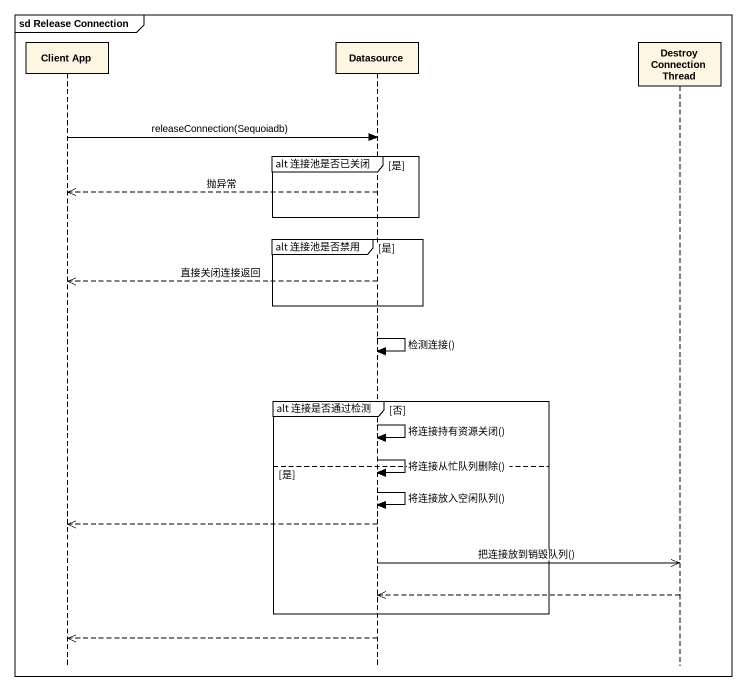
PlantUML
@startuml
mainframe sd Release Connection
hide footbox
participant "Client App" as Client_App
participant Datasource
participant "Destroy Connection Thread" as Destroy_Connection_Thread

Client_App -> Datasource : releaseConnection(Sequoiadb)
group alt 连接池是否已关闭 [是]
  Datasource -->> Client_App : 抛异常
end
group alt 连接池是否禁用 [是]
  Datasource -->> Client_App : 直接关闭连接返回
end
Datasource -> Datasource : 检测连接()
group alt 连接是否通过检测 [否]
  Datasource -> Datasource : 将连接持有资源关闭()
  Datasource -> Datasource : 将连接从忙队列删除()
else 是
  Datasource -> Datasource : 将连接放入空闲队列()
  Datasource -->> Client_App
  Datasource ->> Destroy_Connection_Thread : 把连接放到销毁队列()
  Destroy_Connection_Thread -->> Datasource
end
Datasource -->> Client_App
@enduml
